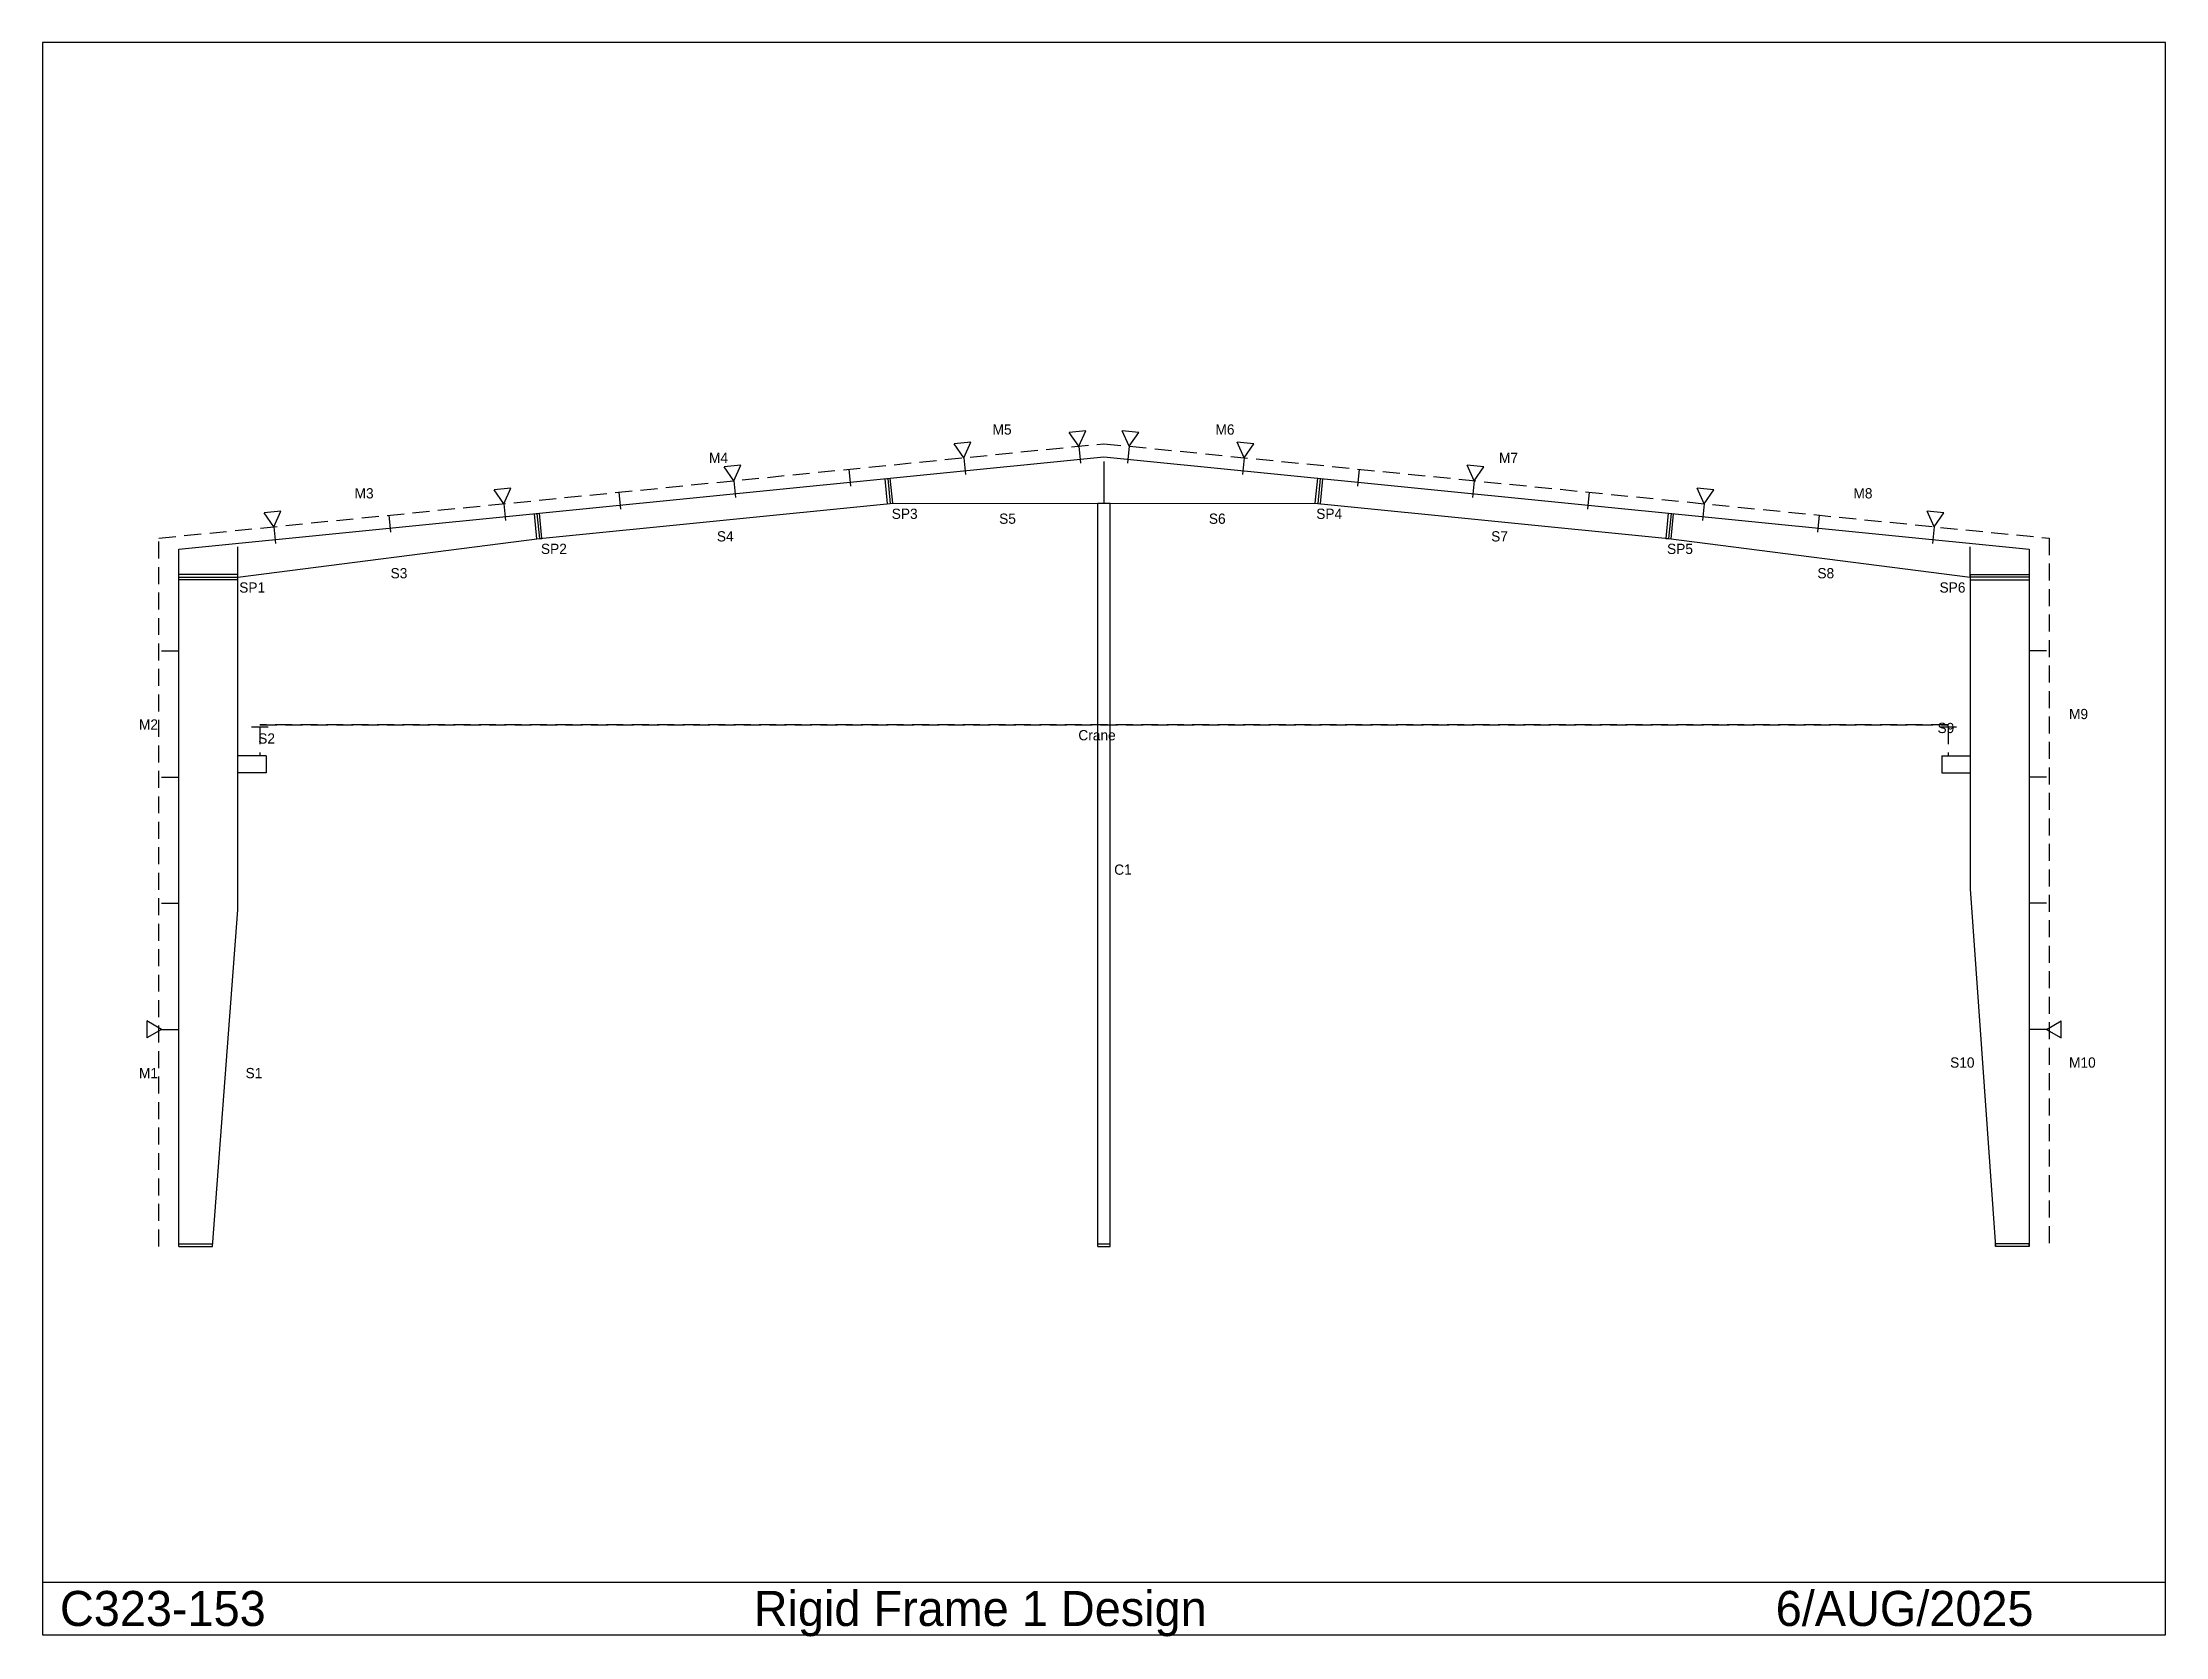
# Model space of a CAD drawing. Extents: x -1385 to 23855, y -4638 to 14314.
import ezdxf

# ---------------------------------------------------------------- set-up
doc = ezdxf.new("R2010")
doc.units = 0
doc.linetypes.add('CONTIN', pattern=[0])
doc.linetypes.add('DASHED', pattern=[302.88, 201.92, -100.96])
doc.layers.get('0').update_dxf_attribs({"linetype": 'CONTIN'})
for name, color, linetype in [('1', 7, 'CONTIN'), ('10', 7, 'CONTIN'), ('16', 7, 'CONTIN'), ('21', 7, 'CONTIN'), ('3', 7, 'CONTIN'), ('5', 5, 'DASHED'), ('8', 5, 'DASHED'), ('9', 7, 'CONTIN')]:
    doc.layers.add(name, color=color, linetype=linetype)

msp = doc.modelspace()

# ---------------------------------------------------------------- linework, layer by layer
for p, q in [((23855.125, 14313.603), (-1385.124, 14313.603)), ((-1385.124, 14313.603), (-1385.124, -4616.584)), ((23855.125, -4616.584), (23855.125, 14313.603)), ((-1385.124, -3991.888), (23855.125, -3991.888)), ((-1385.124, -4616.584), (23855.125, -4616.584))]:
    msp.add_line(p, q)
at = {"layer": '1'}
for p, q in [((236, 8287.827), (11235, 9387.728)), ((11235, 9387.728), (22234, 8287.827)), ((8693.143, 8832.045), (11235, 8834.984)), ((11160, 0), (11160.002, 8834.897)), ((11235, 8834.984), (13776.821, 8832.048)), ((11310, 0), (11310.002, 8834.897)), ((4522.942, 8415.025), (8693.143, 8832.045)), ((13776.821, 8832.048), (17947.021, 8415.028)), ((936, 7955.832), (4522.942, 8415.025)), ((17947.021, 8415.028), (21534.002, 7955.832)), ((236, 0), (236, 8287.827)), ((22234, 8287.827), (22234, 0)), ((936.001, 4000), (936, 7955.832)), ((21534.002, 7955.832), (21534.002, 4250)), ((21534.002, 4250), (21834.002, 0)), ((636, 0), (936.001, 4000)), ((236, 0), (636, 0)), ((236, 0), (636, 0)), ((22234, 0), (21834.002, 0))]:
    msp.add_line(p, q, dxfattribs=at)
at = {"layer": '10'}
for p, q in [((11235.002, 8834.984), (11235.002, 9332.453)), ((936, 7955.832), (936, 8317.627)), ((21534.002, 7955.832), (21534.002, 8317.627)), ((1276.2, 5834), (942.002, 5834)), ((1276.2, 5834), (1276.2, 5630.8)), ((21193.799, 5834), (21528.002, 5834)), ((21193.799, 5834), (21193.799, 5630.8)), ((1276.2, 5630.8), (942.002, 5630.8)), ((21193.799, 5630.8), (21528.002, 5630.8))]:
    msp.add_line(p, q, dxfattribs=at)
at = {"layer": '3'}
for p, q in [((11019.202, 9697.007), (10819.049, 9677)), ((10936.453, 9513.646), (10819.049, 9677)), ((10936.453, 9513.646), (11019.202, 9697.007)), ((11533.511, 9513.649), (11450.778, 9697.018)), ((11650.931, 9676.992), (11450.778, 9697.018)), ((11533.511, 9513.649), (11650.931, 9676.992)), ((9652.221, 9560.309), (9452.067, 9540.302)), ((9569.472, 9376.947), (9452.067, 9540.302)), ((9569.472, 9376.947), (9652.221, 9560.309)), ((12900.592, 9376.941), (12817.86, 9560.31)), ((13018.012, 9540.285), (12817.86, 9560.31)), ((12900.592, 9376.941), (13018.012, 9540.285)), ((6918.058, 9286.892), (6717.904, 9266.886)), ((6835.309, 9103.531), (6717.904, 9266.886)), ((6835.309, 9103.531), (6918.058, 9286.892)), ((15634.656, 9103.534), (15551.925, 9286.903)), ((15752.076, 9266.878), (15551.925, 9286.903)), ((15634.656, 9103.534), (15752.076, 9266.878)), ((4183.895, 9013.476), (3983.741, 8993.47)), ((4101.146, 8830.114), (3983.741, 8993.47)), ((4101.146, 8830.114), (4183.895, 9013.476)), ((18368.82, 8830.118), (18286.088, 9013.486)), ((18486.24, 8993.462), (18286.088, 9013.486)), ((18368.82, 8830.118), (18486.24, 8993.462)), ((1449.831, 8740.069), (1249.677, 8720.062)), ((1367.082, 8556.708), (1249.677, 8720.062)), ((1367.082, 8556.708), (1449.831, 8740.069)), ((21102.982, 8556.702), (21020.252, 8740.07)), ((21220.404, 8720.045), (21020.252, 8740.07)), ((21102.982, 8556.702), (21220.404, 8720.045)), ((-144.216, 2680.584), (-144.225, 2479.433)), ((30.001, 2580), (-144.225, 2479.433)), ((30.001, 2580), (-144.216, 2680.584)), ((22440, 2580), (22614.227, 2680.567)), ((22440, 2580), (22614.217, 2479.417)), ((22614.217, 2479.417), (22614.227, 2680.567))]:
    msp.add_line(p, q, dxfattribs=at)
at = {"layer": '5'}
for p, q in [((9569.472, 9376.947), (9589.691, 9174.756)), ((10936.453, 9513.646), (10956.673, 9311.454)), ((11533.511, 9513.649), (11513.291, 9311.457)), ((12900.592, 9376.941), (12880.373, 9174.749)), ((6835.309, 9103.531), (6855.528, 8901.34)), ((8202.391, 9240.239), (8222.609, 9038.048)), ((14267.674, 9240.232), (14247.454, 9038.041)), ((15634.656, 9103.534), (15614.437, 8901.343)), ((5468.227, 8966.822), (5488.446, 8764.631)), ((17001.738, 8966.826), (16981.52, 8764.635)), ((2734.164, 8693.417), (2754.383, 8491.225)), ((4101.146, 8830.114), (4121.365, 8627.923)), ((18368.82, 8830.118), (18348.6, 8627.927)), ((19735.902, 8693.41), (19715.682, 8491.219)), ((1367.082, 8556.708), (1387.301, 8354.517)), ((21102.982, 8556.702), (21082.764, 8354.51)), ((30.002, 7080), (230.002, 7080)), ((22439.996, 7080), (22239.998, 7080)), ((30.002, 5580), (230.002, 5580)), ((22439.996, 5580), (22239.998, 5580)), ((30.001, 4080), (230.001, 4080)), ((22439.996, 4080), (22239.998, 4080)), ((30.001, 2580), (230.001, 2580)), ((22440, 2580), (22240, 2580))]:
    msp.add_line(p, q, dxfattribs=at)
at = {"layer": '8'}
for p, q in [((0, 8420), (11235, 9543.5)), ((11235, 9543.5), (22470, 8420)), ((0, 0), (0, 8420)), ((22470, 8420), (22470, 0)), ((1300, 6174.6), (1100, 6174.6)), ((1200, 6200), (21269.998, 6200)), ((21269.998, 6200), (1200, 6200)), ((1200, 6200), (1200, 6200)), ((1200, 6200), (21269.998, 6200)), ((21269.998, 6200), (1200, 6200)), ((1200, 6200), (1200, 6200)), ((1200, 6174.6), (1200, 5834)), ((21370, 6174.6), (21169.998, 6174.6)), ((21269.998, 6200), (21269.998, 6200)), ((21269.998, 6200), (21269.998, 6200)), ((21269.998, 6174.6), (21269.998, 5834))]:
    msp.add_line(p, q, dxfattribs=at)
at = {"layer": '9'}
for p, q in [((8632.962, 9127.523), (8693.62, 9133.589)), ((8662.813, 8829.012), (8632.962, 9127.523)), ((8663.291, 9130.557), (8693.143, 8832.045)), ((8723.472, 8835.078), (8693.62, 9133.589)), ((13746.493, 8835.081), (13776.345, 9133.593)), ((13776.345, 9133.593), (13837.001, 9127.526)), ((13806.673, 9130.56), (13776.821, 8832.048)), ((13807.149, 8829.016), (13837.001, 9127.526)), ((8662.813, 8829.012), (8723.472, 8835.078)), ((11160.002, 8834.897), (11310.002, 8834.897)), ((13746.493, 8835.081), (13807.149, 8829.016)), ((4462.762, 8710.504), (4523.419, 8716.569)), ((4492.613, 8411.992), (4462.762, 8710.504)), ((4493.091, 8713.536), (4522.942, 8415.025)), ((4553.271, 8418.058), (4523.419, 8716.569)), ((17916.693, 8418.062), (17946.545, 8716.573)), ((17946.545, 8716.573), (18007.203, 8710.507)), ((17976.875, 8713.54), (17947.021, 8415.028)), ((17977.352, 8411.995), (18007.203, 8710.507)), ((4492.613, 8411.992), (4553.271, 8418.058)), ((17916.693, 8418.062), (17977.352, 8411.995)), ((236, 7925.352), (236, 7986.312)), ((936, 7986.312), (236, 7986.312)), ((236, 7955.832), (936, 7955.832)), ((936, 7925.352), (236, 7925.352)), ((936, 7925.352), (936, 7986.312)), ((21534.002, 7986.312), (21534.002, 7925.352)), ((21534.002, 7986.312), (22234, 7986.312)), ((22234, 7955.832), (21534.002, 7955.832)), ((21534.002, 7925.352), (22234, 7925.352)), ((22234, 7986.312), (22234, 7925.352)), ((236, 30.48), (636, 30.48)), ((236, 0), (236, 30.48)), ((236, 0), (636, 0)), ((636, 0), (636, 30.48)), ((11160, 30.48), (11310, 30.48)), ((11160, 0), (11160, 30.48)), ((11160, 0), (11310, 0)), ((11310, 0), (11310, 30.48)), ((22234, 30.48), (21834.002, 30.48)), ((21834.002, 0), (21834.002, 30.48)), ((22234, 0), (21834.002, 0)), ((22234, 0), (22234, 30.48))]:
    msp.add_line(p, q, dxfattribs=at)

# ---------------------------------------------------------------- texts
for s, p in [('C323-153', (-1176.891, -4512.469)), ('Rigid Frame 1 Design', (7070.358, -4512.469)), (' 6/AUG/2025', (19065.787, -4512.469))]:
    msp.add_text(s, height=416.464).set_placement(p)
at = {"layer": '16'}
for s, p in [('M5', (9909.957, 9651.027)), ('M6', (12560.024, 9651.029)), ('M4', (6539.002, 9313.932)), ('M7', (15930.962, 9313.936)), ('M3', (2325.357, 8892.567)), ('M8', (20144.625, 8892.569)), ('SP3', (8711.34, 8649.165)), ('S5', (9988.334, 8590.885)), ('S6', (12481.648, 8590.887)), ('SP4', (13758.624, 8649.168)), ('SP2', (4541.139, 8232.145)), ('S4', (6632.305, 8380.905)), ('S7', (15837.659, 8380.908)), ('SP5', (17928.824, 8232.148)), ('SP1', (954.197, 7772.952)), ('S3', (2753.734, 7942.798)), ('S8', (19716.25, 7942.8)), ('SP6', (21168.242, 7772.952)), ('M9', (22707.842, 6268.914)), ('M2', (-237.839, 6143.914)), ('S2', (1179.841, 5977.916)), ('S9', (21143.857, 6102.916)), ('M1', (-237.839, 2000)), ('S1', (1029.841, 2000)), ('S10', (21293.857, 2125)), ('M10', (22707.842, 2125))]:
    msp.add_text(s, height=121.92, dxfattribs=at).set_placement(p)
msp.add_text('C1', height=121.92, rotation=1, dxfattribs=at).set_placement((11356.92, 4417.492))
at = {"layer": '21'}
msp.add_text('Crane', height=121.92, dxfattribs=at).set_placement((10930.2, 6017.12))
msp.add_text('Crane', height=121.92, dxfattribs=at).set_placement((10930.2, 6017.12))

doc.saveas('drawing.dxf')
